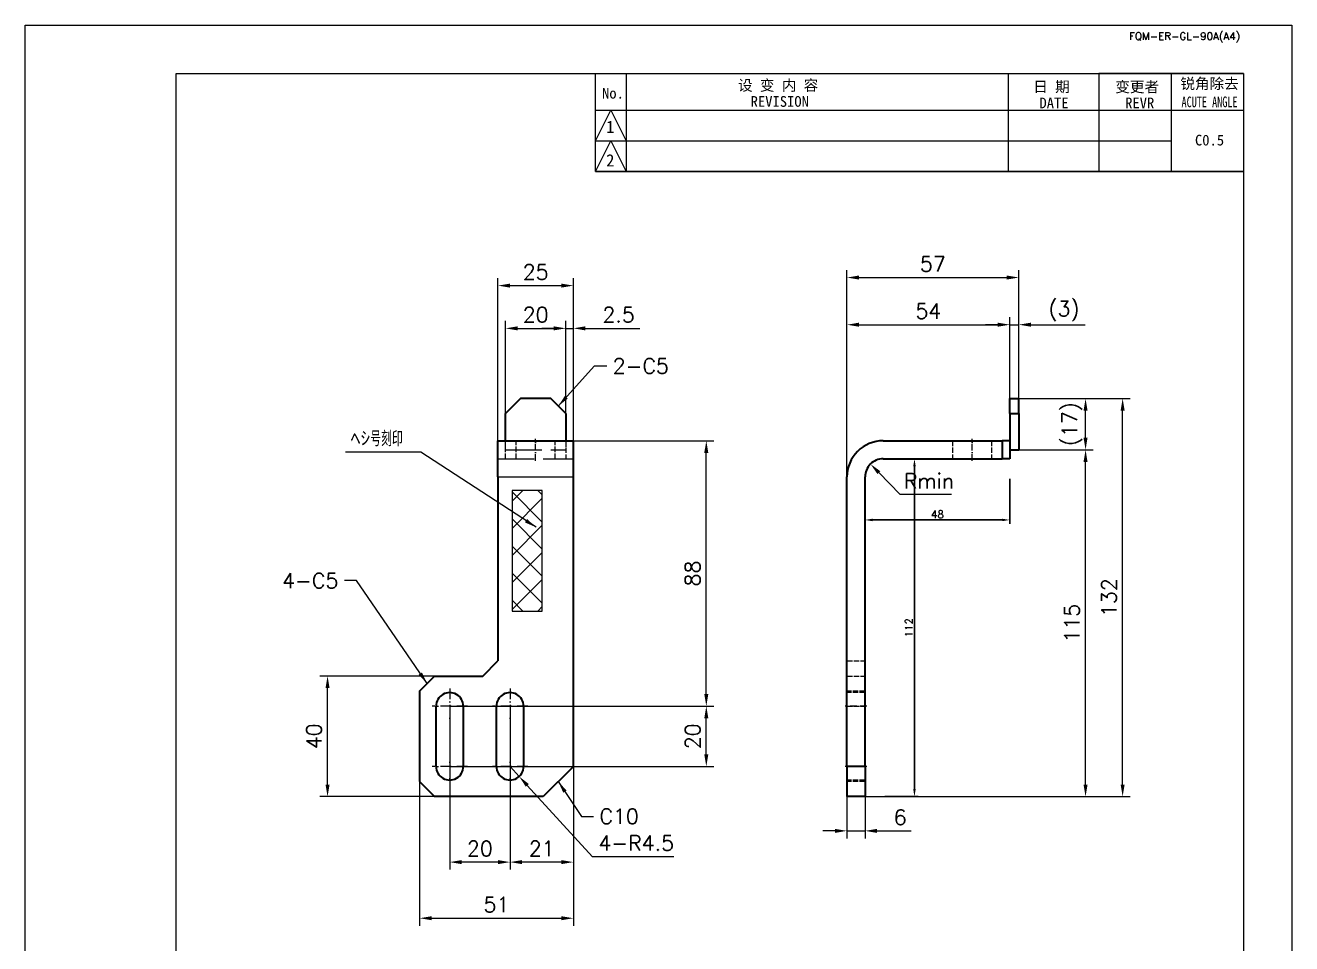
# Model space of a CAD drawing. Header units: millimetres. Extents: x -162325 to -83245, y 277409 to 326486.
# Drawn here: x -155942 to -155522, y 301595.3 to 301899.8 of the extents above; entities that cross this region are included whole.
import ezdxf
from ezdxf.enums import TextEntityAlignment as Align

# ---------------------------------------------------------------- set-up
doc = ezdxf.new("R2010")
doc.units = ezdxf.units.MM
for name, pattern in [('CENTER2', [28.575, 19.05, -3.175, 3.175, -3.175]), ('DASHDOT', [18.5, 12, -3, 0.5, -3]), ('DASHED', [15, 12, -3]), ('DASHED2', [9.525, 6.35, -3.175])]:
    doc.linetypes.add(name, pattern=pattern)
for name, color, linetype, lineweight in [('\\M+1907D\\M+19867', 130, 'Continuous', 13), ('A4', 3, 'Continuous', 20), ('中心线', 2, 'CENTER2', 13), ('图框', 7, 'Continuous', 20), ('尺寸线', 3, 'Continuous', 13), ('虚线', 2, 'DASHED2', 25)]:
    doc.layers.add(name, color=color, linetype=linetype, lineweight=lineweight)
doc.styles.add('CH-1', font='')
doc.styles.add('MX_NOTE_STANDARD', font='txt.shx', dxfattribs={"bigfont": 'extfont.shx'})
doc.styles.get("Standard").update_dxf_attribs({"font": 'txt', "bigfont": 'gbcbig.shx'})
doc.styles.get('CH-1').set_extended_font_data('SimSun')
doc.dimstyles.new('ISO-25', dxfattribs={"dimtxt": 2.5, "dimasz": 2.5, "dimexe": 1.25, "dimexo": 0.625, "dimtad": 1, "dimtxsty": 'Standard', "dimcen": 2.5, "dimadec": 0, "dimazin": 0, "dimtfac": 1, "dimtmove": 0, "dimatfit": 3, "dimfxl": 0, "dimarcsym": 0})
doc.dimstyles.new('副本02', dxfattribs={"dimscale": 2, "dimtxt": 2.5, "dimasz": 2, "dimexe": 1.25, "dimexo": 0, "dimgap": 1, "dimtad": 1, "dimdsep": 46, "dimtxsty": 'Standard', "dimcen": 0.5, "dimclrd": 3, "dimclre": 3, "dimclrt": 1, "dimadec": 1, "dimazin": 2, "dimtfac": 1, "dimtmove": 0, "dimatfit": 3, "dimfxl": 0, "dimtolj": 1, "dimlwd": -1, "dimlwe": -1, "dimarcsym": 0})
doc.dimstyles.new('副本02$4', dxfattribs={"dimscale": 2, "dimtxt": 2.5, "dimasz": 2, "dimexe": 1.25, "dimexo": 0, "dimgap": 1, "dimtad": 1, "dimtih": 1, "dimtoh": 1, "dimdsep": 46, "dimtxsty": 'Standard', "dimcen": 0.5, "dimclrd": 3, "dimclre": 3, "dimclrt": 1, "dimadec": 1, "dimazin": 2, "dimtfac": 1, "dimtmove": 0, "dimatfit": 3, "dimfxl": 0, "dimtolj": 1, "dimlwd": -1, "dimlwe": -1, "dimarcsym": 0})

# ---------------------------------------------------------------- blocks, each defined once
blk = doc.blocks.new('1比1 竖框')
at = {"layer": '图框'}
for p, q in [((0, 0), (0, 297)), ((0, 297), (210, 297)), ((178, 297), (202, 297)), ((210, 297), (210, 0)), ((25, 289), (202, 289)), ((25, 10), (25, 289)), ((25, 272.79), (25, 289)), ((94.55, 272.79), (94.55, 289)), ((99.62, 289), (99.62, 272.79)), ((163, 289), (163, 272.79)), ((163, 289), (163, 272.79)), ((163, 289), (163, 272.79)), ((163, 289), (163, 272.79)), ((163, 289), (163, 272.79)), ((178, 289), (178, 272.79)), ((178, 289), (178, 272.79)), ((178, 289), (178, 272.79)), ((178, 289), (178, 272.79)), ((178, 289), (178, 272.79)), ((178, 289), (202, 289)), ((178, 289), (202, 289)), ((178, 289), (202, 289)), ((178, 289), (202, 289)), ((202, 289), (178, 289)), ((190, 289), (190, 272.79)), ((190, 289), (190, 272.79)), ((190, 289), (190, 272.79)), ((190, 289), (190, 272.79)), ((190, 289), (190, 272.79)), ((202, 289), (202, 10)), ((94.55, 277.86), (97.09, 282.93)), ((94.55, 282.93), (190, 282.93)), ((94.55, 282.93), (190, 282.93)), ((94.55, 282.93), (190, 282.93)), ((94.55, 282.93), (190, 282.93)), ((97.09, 282.93), (99.62, 277.86)), ((190, 282.93), (202, 282.93)), ((190, 282.93), (202, 282.93)), ((190, 282.93), (202, 282.93)), ((190, 282.93), (202, 282.93)), ((94.55, 272.79), (97.09, 277.86)), ((94.55, 277.86), (190, 277.86)), ((94.55, 277.86), (190, 277.86)), ((94.55, 277.86), (190, 277.86)), ((94.55, 277.86), (190, 277.86)), ((97.09, 277.86), (99.62, 272.79)), ((94.55, 272.79), (202, 272.79)), ((202, 272.79), (94.55, 272.79)), ((94.55, 272.79), (202, 272.79)), ((94.55, 272.79), (202, 272.79))]:
    blk.add_line(p, q, dxfattribs=at)
at = {"layer": '图框', "style": 'CH-1'}
for s, height, p in [('设 变 内 容', 1.775, (124.84, 287.09)), ('日 期', 1.775, (170.17, 286.84)), ('变更者', 1.775, (184.38, 286.84)), ('锐角除去', 1.775, (196.38, 287.37)), ('No.', 1.775, (97.45, 285.73)), ('REVISION', 1.775, (125.11, 284.38)), ('DATE', 1.775, (170.59, 284.13)), ('REVR', 1.775, (184.8, 284.13)), ('1', 2.03, (97, 280.16)), ('C0.5', 1.775, (196.38, 277.97)), ('2', 2.03, (97, 274.61))]:
    blk.add_text(s, height=height, dxfattribs=at).set_placement(p, align=Align.MIDDLE)
at = {"layer": '图框', "style": 'CH-1', "width": 0.7}
blk.add_text('ACUTE ANGLE', height=1.7746, dxfattribs=at).set_placement((196.38, 284.31), align=Align.MIDDLE)
at = {"layer": '图框', "insert": (192.25, 295), "char_height": 1.25, "width": 39, "attachment_point": 5}
blk.add_mtext('{\\Ftxt,@extfont2|c134;FQM-ER-GL-90A(A4)}', dxfattribs=at)
blk = doc.blocks.new('*D386')
at = {"layer": 'Defpoints', "color": 0, "transparency": 16777216}
for p in [(-155612.52, 301776.03), (-155578.08, 301776.03), (-155663.52, 301644.03)]:
    blk.add_point(p, dxfattribs=at)
at = {"layer": '尺寸线', "color": 3, "transparency": 16777216}
for p, q in [((-155612.52, 301776.03), (-155575.58, 301776.03)), ((-155578.08, 301648.03), (-155578.08, 301772.03)), ((-155663.52, 301644.03), (-155575.58, 301644.03))]:
    blk.add_line(p, q, dxfattribs=at)
for points in [[(-155578.75, 301772.03), (-155577.42, 301772.03), (-155578.08, 301776.03)], [(-155578.75, 301648.03), (-155577.42, 301648.03), (-155578.08, 301644.03)]]:
    blk.add_solid(points, dxfattribs=at)
at = {"layer": '尺寸线', "color": 1, "transparency": 16777216, "insert": (-155582.58, 301710.03), "char_height": 5, "attachment_point": 5, "rotation": 90}
blk.add_mtext('\\A1;132', dxfattribs=at)
blk = doc.blocks.new('*D387')
at = {"layer": 'Defpoints', "color": 0, "transparency": 16777216}
for p in [(-155612.52, 301759.03), (-155590.38, 301759.03), (-155663.52, 301644.03)]:
    blk.add_point(p, dxfattribs=at)
at = {"layer": '尺寸线', "color": 3, "transparency": 16777216}
for p, q in [((-155612.52, 301759.03), (-155587.88, 301759.03)), ((-155590.38, 301648.03), (-155590.38, 301755.03)), ((-155663.52, 301644.03), (-155587.88, 301644.03))]:
    blk.add_line(p, q, dxfattribs=at)
for points in [[(-155591.05, 301755.03), (-155589.72, 301755.03), (-155590.38, 301759.03)], [(-155591.05, 301648.03), (-155589.72, 301648.03), (-155590.38, 301644.03)]]:
    blk.add_solid(points, dxfattribs=at)
at = {"layer": '尺寸线', "color": 1, "transparency": 16777216, "insert": (-155594.88, 301701.53), "char_height": 5, "attachment_point": 5, "rotation": 90}
blk.add_mtext('\\A1;115', dxfattribs=at)
blk = doc.blocks.new('*D388')
at = {"layer": 'Defpoints', "color": 0, "transparency": 16777216}
for p in [(-155612.52, 301776.03), (-155590.38, 301776.03), (-155614.02, 301759.03)]:
    blk.add_point(p, dxfattribs=at)
at = {"layer": '尺寸线', "color": 3, "transparency": 16777216}
for p, q in [((-155612.52, 301776.03), (-155587.88, 301776.03)), ((-155590.38, 301763.03), (-155590.38, 301772.03)), ((-155614.02, 301759.03), (-155587.88, 301759.03))]:
    blk.add_line(p, q, dxfattribs=at)
for points in [[(-155591.05, 301772.03), (-155589.72, 301772.03), (-155590.38, 301776.03)], [(-155591.05, 301763.03), (-155589.72, 301763.03), (-155590.38, 301759.03)]]:
    blk.add_solid(points, dxfattribs=at)
at = {"layer": '尺寸线', "color": 1, "transparency": 16777216, "insert": (-155594.88, 301767.53), "char_height": 5, "attachment_point": 5, "rotation": 90, "style": 'MX_NOTE_STANDARD'}
blk.add_mtext('\\A1;\\A1;(17)', dxfattribs=at)
blk = doc.blocks.new('*D389')
at = {"layer": 'Defpoints', "color": 0, "transparency": 16777216}
for p in [(-155612.52, 301816.16), (-155612.52, 301771.03), (-155669.52, 301659.16)]:
    blk.add_point(p, dxfattribs=at)
at = {"layer": '尺寸线', "color": 3, "transparency": 16777216}
for p, q in [((-155669.52, 301659.16), (-155669.52, 301818.66)), ((-155612.52, 301771.03), (-155612.52, 301818.66)), ((-155665.52, 301816.16), (-155616.52, 301816.16))]:
    blk.add_line(p, q, dxfattribs=at)
for points in [[(-155665.52, 301816.83), (-155665.52, 301815.49), (-155669.52, 301816.16)], [(-155616.52, 301816.83), (-155616.52, 301815.49), (-155612.52, 301816.16)]]:
    blk.add_solid(points, dxfattribs=at)
at = {"layer": '尺寸线', "color": 1, "transparency": 16777216, "insert": (-155641.02, 301820.66), "char_height": 5, "attachment_point": 5}
blk.add_mtext('\\A1;57', dxfattribs=at)
blk = doc.blocks.new('*D390')
at = {"layer": 'Defpoints', "color": 0, "transparency": 16777216}
for p in [(-155615.52, 301800.52), (-155615.52, 301758.03), (-155669.52, 301750.03)]:
    blk.add_point(p, dxfattribs=at)
at = {"layer": '尺寸线', "color": 3, "transparency": 16777216}
for p, q in [((-155669.52, 301750.03), (-155669.52, 301803.02)), ((-155665.52, 301800.52), (-155619.52, 301800.52)), ((-155615.52, 301758.03), (-155615.52, 301803.02))]:
    blk.add_line(p, q, dxfattribs=at)
for points in [[(-155665.52, 301801.19), (-155665.52, 301799.86), (-155669.52, 301800.52)], [(-155619.52, 301801.19), (-155619.52, 301799.86), (-155615.52, 301800.52)]]:
    blk.add_solid(points, dxfattribs=at)
at = {"layer": '尺寸线', "color": 1, "transparency": 16777216, "insert": (-155642.52, 301805.02), "char_height": 5, "attachment_point": 5}
blk.add_mtext('\\A1;54', dxfattribs=at)
blk = doc.blocks.new('*D391')
at = {"layer": 'Defpoints', "color": 0, "transparency": 16777216}
for p in [(-155612.52, 301800.52), (-155615.52, 301773.53), (-155612.52, 301773.53)]:
    blk.add_point(p, dxfattribs=at)
at = {"layer": '尺寸线', "color": 3, "transparency": 16777216}
for p, q in [((-155619.52, 301800.52), (-155623.52, 301800.52)), ((-155615.52, 301773.53), (-155615.52, 301803.02)), ((-155615.52, 301800.52), (-155612.52, 301800.52)), ((-155612.52, 301773.53), (-155612.52, 301803.02)), ((-155608.52, 301800.52), (-155590.52, 301800.52))]:
    blk.add_line(p, q, dxfattribs=at)
for points in [[(-155619.52, 301801.19), (-155619.52, 301799.86), (-155615.52, 301800.52)], [(-155608.52, 301801.19), (-155608.52, 301799.86), (-155612.52, 301800.52)]]:
    blk.add_solid(points, dxfattribs=at)
at = {"layer": '尺寸线', "color": 1, "transparency": 16777216, "insert": (-155597.52, 301805.02), "char_height": 5, "attachment_point": 5, "style": 'MX_NOTE_STANDARD'}
blk.add_mtext('\\A1;\\A1;(3)', dxfattribs=at)
blk = doc.blocks.new('*D392')
at = {"layer": 'Defpoints', "color": 0, "transparency": 16777216}
for p in [(-155661.71, 301754.32), (-155657.52, 301750.03)]:
    blk.add_point(p, dxfattribs=at)
at = {"layer": '尺寸线', "color": 3, "transparency": 16777216}
for p, q in [((-155651.82, 301744.19), (-155658.92, 301751.46)), ((-155634.82, 301744.19), (-155651.82, 301744.19))]:
    blk.add_line(p, q, dxfattribs=at)
blk.add_solid([(-155658.44, 301751.93), (-155659.4, 301751), (-155661.71, 301754.32)], dxfattribs=at)
at = {"layer": '尺寸线', "color": 1, "transparency": 16777216, "insert": (-155642.32, 301748.69), "char_height": 5, "attachment_point": 5, "style": 'MX_NOTE_STANDARD'}
blk.add_mtext('\\A1;\\A1;Rmin', dxfattribs=at)
blk = doc.blocks.new('*D393')
at = {"layer": 'Defpoints', "color": 0, "transparency": 16777216}
for p in [(-155669.52, 301644.03), (-155663.52, 301644.03), (-155663.52, 301632.68)]:
    blk.add_point(p, dxfattribs=at)
at = {"layer": '尺寸线', "color": 3, "transparency": 16777216}
for p, q in [((-155669.52, 301644.03), (-155669.52, 301630.18)), ((-155663.52, 301644.03), (-155663.52, 301630.18)), ((-155673.52, 301632.68), (-155677.52, 301632.68)), ((-155669.52, 301632.68), (-155663.52, 301632.68)), ((-155659.52, 301632.68), (-155648.19, 301632.68))]:
    blk.add_line(p, q, dxfattribs=at)
for points in [[(-155673.52, 301633.34), (-155673.52, 301632.01), (-155669.52, 301632.68)], [(-155659.52, 301633.34), (-155659.52, 301632.01), (-155663.52, 301632.68)]]:
    blk.add_solid(points, dxfattribs=at)
at = {"layer": '尺寸线', "color": 1, "transparency": 16777216, "insert": (-155651.86, 301637.18), "char_height": 5, "attachment_point": 5}
blk.add_mtext('\\A1;6', dxfattribs=at)
blk = doc.blocks.new('*D394')
at = {"layer": 'Defpoints', "color": 0, "transparency": 16777216}
for p in [(-155841.79, 301684.03), (-155790.26, 301684.03), (-155782.26, 301644.03)]:
    blk.add_point(p, dxfattribs=at)
at = {"layer": '尺寸线', "color": 3, "transparency": 16777216}
for p, q in [((-155790.26, 301684.03), (-155844.29, 301684.03)), ((-155841.79, 301648.03), (-155841.79, 301680.03)), ((-155782.26, 301644.03), (-155844.29, 301644.03))]:
    blk.add_line(p, q, dxfattribs=at)
for points in [[(-155842.45, 301680.03), (-155841.12, 301680.03), (-155841.79, 301684.03)], [(-155842.45, 301648.03), (-155841.12, 301648.03), (-155841.79, 301644.03)]]:
    blk.add_solid(points, dxfattribs=at)
at = {"layer": '尺寸线', "color": 1, "transparency": 16777216, "insert": (-155846.29, 301664.03), "char_height": 5, "attachment_point": 5, "rotation": 90}
blk.add_mtext('\\A1;40', dxfattribs=at)
blk = doc.blocks.new('*D395')
at = {"layer": 'Defpoints', "color": 0, "transparency": 16777216}
for p in [(-155760.26, 301686.03), (-155811.26, 301664.03), (-155760.26, 301603.71)]:
    blk.add_point(p, dxfattribs=at)
at = {"layer": '尺寸线', "color": 3, "transparency": 16777216}
for p, q in [((-155760.26, 301686.03), (-155760.26, 301601.21)), ((-155811.26, 301664.03), (-155811.26, 301601.21)), ((-155807.26, 301603.71), (-155764.26, 301603.71))]:
    blk.add_line(p, q, dxfattribs=at)
for points in [[(-155807.26, 301604.38), (-155807.26, 301603.05), (-155811.26, 301603.71)], [(-155764.26, 301604.38), (-155764.26, 301603.05), (-155760.26, 301603.71)]]:
    blk.add_solid(points, dxfattribs=at)
at = {"layer": '尺寸线', "color": 1, "transparency": 16777216, "insert": (-155785.76, 301608.21), "char_height": 5, "attachment_point": 5}
blk.add_mtext('\\A1;51', dxfattribs=at)
blk = doc.blocks.new('*D396')
at = {"layer": 'Defpoints', "color": 0, "transparency": 16777216}
for p in [(-155760.26, 301813.48), (-155760.26, 301718.03), (-155785.26, 301715.1)]:
    blk.add_point(p, dxfattribs=at)
at = {"layer": '尺寸线', "color": 3, "transparency": 16777216}
for p, q in [((-155785.26, 301715.1), (-155785.26, 301815.98)), ((-155781.26, 301813.48), (-155764.26, 301813.48)), ((-155760.26, 301718.03), (-155760.26, 301815.98))]:
    blk.add_line(p, q, dxfattribs=at)
for points in [[(-155781.26, 301814.15), (-155781.26, 301812.82), (-155785.26, 301813.48)], [(-155764.26, 301814.15), (-155764.26, 301812.82), (-155760.26, 301813.48)]]:
    blk.add_solid(points, dxfattribs=at)
at = {"layer": '尺寸线', "color": 1, "transparency": 16777216, "insert": (-155772.76, 301817.98), "char_height": 5, "attachment_point": 5}
blk.add_mtext('\\A1;25', dxfattribs=at)
blk = doc.blocks.new('*D397')
at = {"layer": 'Defpoints', "color": 0, "transparency": 16777216}
for p in [(-155760.26, 301799.31), (-155762.76, 301768.03), (-155760.26, 301762.03)]:
    blk.add_point(p, dxfattribs=at)
at = {"layer": '尺寸线', "color": 3, "transparency": 16777216}
for p, q in [((-155762.76, 301768.03), (-155762.76, 301801.81)), ((-155760.26, 301762.03), (-155760.26, 301801.81)), ((-155766.76, 301799.31), (-155770.76, 301799.31)), ((-155762.76, 301799.31), (-155760.26, 301799.31)), ((-155756.26, 301799.31), (-155738.26, 301799.31))]:
    blk.add_line(p, q, dxfattribs=at)
for points in [[(-155766.76, 301799.98), (-155766.76, 301798.64), (-155762.76, 301799.31)], [(-155756.26, 301799.98), (-155756.26, 301798.64), (-155760.26, 301799.31)]]:
    blk.add_solid(points, dxfattribs=at)
at = {"layer": '尺寸线', "color": 1, "transparency": 16777216, "insert": (-155745.26, 301803.81), "char_height": 5, "attachment_point": 5}
blk.add_mtext('\\A1;2.5', dxfattribs=at)
blk = doc.blocks.new('*D398')
at = {"layer": 'Defpoints', "color": 0, "transparency": 16777216}
for p in [(-155762.76, 301799.31), (-155782.76, 301768.03), (-155762.76, 301768.03)]:
    blk.add_point(p, dxfattribs=at)
at = {"layer": '尺寸线', "color": 3, "transparency": 16777216}
for p, q in [((-155782.76, 301768.03), (-155782.76, 301801.81)), ((-155762.76, 301768.03), (-155762.76, 301801.81)), ((-155778.76, 301799.31), (-155766.76, 301799.31))]:
    blk.add_line(p, q, dxfattribs=at)
for points in [[(-155778.76, 301799.98), (-155778.76, 301798.64), (-155782.76, 301799.31)], [(-155766.76, 301799.98), (-155766.76, 301798.64), (-155762.76, 301799.31)]]:
    blk.add_solid(points, dxfattribs=at)
at = {"layer": '尺寸线', "color": 1, "transparency": 16777216, "insert": (-155772.76, 301803.81), "char_height": 5, "attachment_point": 5}
blk.add_mtext('\\A1;20', dxfattribs=at)
blk = doc.blocks.new('*D399')
at = {"layer": 'Defpoints', "color": 0, "transparency": 16777216}
for p in [(-155774.68, 301762.03), (-155716.17, 301762.03), (-155801.26, 301674.03)]:
    blk.add_point(p, dxfattribs=at)
at = {"layer": '尺寸线', "color": 3, "transparency": 16777216}
for p, q in [((-155774.68, 301762.03), (-155713.67, 301762.03)), ((-155716.17, 301678.03), (-155716.17, 301758.03)), ((-155801.26, 301674.03), (-155713.67, 301674.03))]:
    blk.add_line(p, q, dxfattribs=at)
for points in [[(-155716.84, 301758.03), (-155715.5, 301758.03), (-155716.17, 301762.03)], [(-155716.84, 301678.03), (-155715.5, 301678.03), (-155716.17, 301674.03)]]:
    blk.add_solid(points, dxfattribs=at)
at = {"layer": '尺寸线', "color": 1, "transparency": 16777216, "insert": (-155720.67, 301718.03), "char_height": 5, "attachment_point": 5, "rotation": 90}
blk.add_mtext('\\A1;88', dxfattribs=at)
blk = doc.blocks.new('*D400')
at = {"layer": 'Defpoints', "color": 0, "transparency": 16777216}
for p in [(-155801.26, 301674.03), (-155716.17, 301674.03), (-155801.26, 301654.03)]:
    blk.add_point(p, dxfattribs=at)
at = {"layer": '尺寸线', "color": 3, "transparency": 16777216}
for p, q in [((-155801.26, 301674.03), (-155713.67, 301674.03)), ((-155716.17, 301658.03), (-155716.17, 301670.03)), ((-155801.26, 301654.03), (-155713.67, 301654.03))]:
    blk.add_line(p, q, dxfattribs=at)
for points in [[(-155716.84, 301670.03), (-155715.5, 301670.03), (-155716.17, 301674.03)], [(-155716.84, 301658.03), (-155715.5, 301658.03), (-155716.17, 301654.03)]]:
    blk.add_solid(points, dxfattribs=at)
at = {"layer": '尺寸线', "color": 1, "transparency": 16777216, "insert": (-155720.67, 301664.03), "char_height": 5, "attachment_point": 5, "rotation": 90}
blk.add_mtext('\\A1;20', dxfattribs=at)
blk = doc.blocks.new('*D401')
at = {"layer": 'Defpoints', "color": 0, "transparency": 16777216}
for p in [(-155760.26, 301682.83), (-155781.26, 301674.03), (-155781.26, 301622.32)]:
    blk.add_point(p, dxfattribs=at)
at = {"layer": '尺寸线', "color": 3, "transparency": 16777216}
for p, q in [((-155760.26, 301682.83), (-155760.26, 301619.82)), ((-155781.26, 301674.03), (-155781.26, 301619.82)), ((-155764.26, 301622.32), (-155777.26, 301622.32))]:
    blk.add_line(p, q, dxfattribs=at)
for points in [[(-155777.26, 301622.99), (-155777.26, 301621.65), (-155781.26, 301622.32)], [(-155764.26, 301622.99), (-155764.26, 301621.65), (-155760.26, 301622.32)]]:
    blk.add_solid(points, dxfattribs=at)
at = {"layer": '尺寸线', "color": 1, "transparency": 16777216, "insert": (-155770.76, 301626.82), "char_height": 5, "attachment_point": 5}
blk.add_mtext('\\A1;21', dxfattribs=at)
blk = doc.blocks.new('*D402')
at = {"layer": 'Defpoints', "color": 0, "transparency": 16777216}
for p in [(-155801.26, 301674.03), (-155781.26, 301674.03), (-155801.26, 301622.32)]:
    blk.add_point(p, dxfattribs=at)
at = {"layer": '尺寸线', "color": 3, "transparency": 16777216}
for p, q in [((-155801.26, 301674.03), (-155801.26, 301619.82)), ((-155781.26, 301674.03), (-155781.26, 301619.82)), ((-155785.26, 301622.32), (-155797.26, 301622.32))]:
    blk.add_line(p, q, dxfattribs=at)
for points in [[(-155797.26, 301622.99), (-155797.26, 301621.65), (-155801.26, 301622.32)], [(-155785.26, 301622.99), (-155785.26, 301621.65), (-155781.26, 301622.32)]]:
    blk.add_solid(points, dxfattribs=at)
at = {"layer": '尺寸线', "color": 1, "transparency": 16777216, "insert": (-155791.26, 301626.82), "char_height": 5, "attachment_point": 5}
blk.add_mtext('\\A1;20', dxfattribs=at)
blk = doc.blocks.new('*D403')
at = {"layer": 'Defpoints', "color": 0, "transparency": 16777216}
for p in [(-155781.26, 301654.03), (-155778.23, 301650.71)]:
    blk.add_point(p, dxfattribs=at)
at = {"layer": '尺寸线', "color": 3, "transparency": 16777216}
for p, q in [((-155781.26, 301654.03), (-155778.23, 301650.71)), ((-155753.91, 301624.12), (-155775.53, 301647.76)), ((-155726.91, 301624.12), (-155753.91, 301624.12))]:
    blk.add_line(p, q, dxfattribs=at)
blk.add_solid([(-155775.04, 301648.21), (-155776.02, 301647.31), (-155778.23, 301650.71)], dxfattribs=at)
at = {"layer": '尺寸线', "color": 1, "transparency": 16777216, "insert": (-155739.41, 301628.62), "char_height": 5, "attachment_point": 5, "style": 'MX_NOTE_STANDARD'}
blk.add_mtext('\\A1;\\A1;4-R4.5', dxfattribs=at)
blk = doc.blocks.new('图号刻印')
at = {"layer": '尺寸线'}
h = blk.add_hatch(dxfattribs=at)
h.set_pattern_fill('ANSI37', color=4)
h.set_pattern_definition([(45, (-10658.534, -906.269), (-2.245064, 2.245064), []), (135, (-10658.534, -906.269), (-2.245064, -2.245064), [])])
h.paths.add_polyline_path([(20, -5), (20, 0), (0, 0), (0, -5)])
at = {"layer": '\\M+1907D\\M+19867'}
for p, q in [((0, 0), (0, -5)), ((20, 0), (0, 0)), ((20, -5), (20, 0)), ((0, -5), (20, -5))]:
    blk.add_line(p, q, dxfattribs=at)
blk = doc.blocks.new('*D625')
at = {"color": 0, "lineweight": -2, "transparency": 16777216}
for p, q in [((-155663.52, 301749.41), (-155663.52, 301734.53)), ((-155615.52, 301749.41), (-155615.52, 301734.53)), ((-155661.02, 301735.78), (-155618.02, 301735.78))]:
    blk.add_line(p, q, dxfattribs=at)
at = {"color": 0, "transparency": 16777216}
for points in [[(-155661.02, 301736.19), (-155661.02, 301735.36), (-155663.52, 301735.78)], [(-155618.02, 301736.19), (-155618.02, 301735.36), (-155615.52, 301735.78)]]:
    blk.add_solid(points, dxfattribs=at)
at = {"layer": 'Defpoints', "color": 0, "transparency": 16777216}
for p in [(-155663.52, 301750.03), (-155615.52, 301750.03), (-155615.52, 301735.78)]:
    blk.add_point(p, dxfattribs=at)
at = {"color": 0, "transparency": 16777216, "insert": (-155639.52, 301737.65), "char_height": 2.5, "attachment_point": 5}
blk.add_mtext('48', dxfattribs=at)
blk = doc.blocks.new('*D626')
at = {"color": 0, "lineweight": -2, "transparency": 16777216}
for p, q in [((-155656.9, 301756.03), (-155645.88, 301756.03)), ((-155647.13, 301753.53), (-155647.13, 301646.53)), ((-155656.9, 301644.03), (-155645.88, 301644.03))]:
    blk.add_line(p, q, dxfattribs=at)
at = {"color": 0, "transparency": 16777216}
for points in [[(-155647.54, 301753.53), (-155646.71, 301753.53), (-155647.13, 301756.03)], [(-155647.54, 301646.53), (-155646.71, 301646.53), (-155647.13, 301644.03)]]:
    blk.add_solid(points, dxfattribs=at)
at = {"layer": 'Defpoints', "color": 0, "transparency": 16777216}
for p in [(-155657.52, 301756.03), (-155657.52, 301644.03), (-155647.13, 301644.03)]:
    blk.add_point(p, dxfattribs=at)
at = {"color": 0, "transparency": 16777216, "insert": (-155649, 301700.03), "char_height": 2.5, "attachment_point": 5, "rotation": 90}
blk.add_mtext('112', dxfattribs=at)

msp = doc.modelspace()

# ---------------------------------------------------------------- linework, layer by layer
at = {"color": 7, "lineweight": 35}
for p, q in [((-155777.763, 301776.03), (-155782.763, 301771.03)), ((-155767.763, 301776.03), (-155777.763, 301776.03)), ((-155762.763, 301771.03), (-155767.763, 301776.03)), ((-155615.522, 301776.03), (-155612.522, 301776.03)), ((-155615.522, 301771.03), (-155615.522, 301776.03)), ((-155612.522, 301771.03), (-155612.522, 301776.03)), ((-155782.763, 301762.03), (-155782.763, 301771.03)), ((-155762.763, 301771.03), (-155762.763, 301762.03)), ((-155615.522, 301771.03), (-155615.522, 301759.03)), ((-155615.522, 301771.03), (-155612.522, 301771.03)), ((-155612.522, 301771.03), (-155612.522, 301759.03)), ((-155785.263, 301750.03), (-155785.263, 301762.03)), ((-155785.263, 301762.03), (-155760.263, 301762.03)), ((-155760.263, 301750.03), (-155760.263, 301762.03)), ((-155657.522, 301762.03), (-155618.022, 301762.03)), ((-155615.522, 301762.03), (-155618.022, 301762.03)), ((-155618.022, 301762.03), (-155618.022, 301756.03)), ((-155615.522, 301762.03), (-155615.522, 301756.03)), ((-155615.522, 301759.03), (-155612.522, 301759.03)), ((-155657.522, 301756.03), (-155618.022, 301756.03)), ((-155615.522, 301756.03), (-155618.022, 301756.03)), ((-155785.263, 301750.03), (-155785.263, 301689.03)), ((-155760.263, 301654.03), (-155760.263, 301750.03)), ((-155669.522, 301654.03), (-155669.522, 301750.03)), ((-155663.522, 301654.03), (-155663.522, 301750.03)), ((-155790.263, 301684.03), (-155785.263, 301689.03)), ((-155811.263, 301679.03), (-155806.263, 301684.03)), ((-155806.263, 301684.03), (-155790.263, 301684.03)), ((-155811.263, 301679.03), (-155811.263, 301649.03)), ((-155805.763, 301654.03), (-155805.763, 301674.03)), ((-155796.763, 301674.03), (-155796.763, 301654.03)), ((-155785.763, 301654.03), (-155785.763, 301674.03)), ((-155776.763, 301674.03), (-155776.763, 301654.03)), ((-155760.263, 301654.03), (-155770.263, 301644.03)), ((-155663.522, 301654.03), (-155669.522, 301654.03)), ((-155669.522, 301654.03), (-155669.522, 301644.03)), ((-155663.522, 301654.03), (-155663.522, 301644.03)), ((-155811.263, 301649.03), (-155806.263, 301644.03)), ((-155770.263, 301644.03), (-155806.263, 301644.03)), ((-155663.522, 301644.03), (-155669.522, 301644.03))]:
    msp.add_line(p, q, dxfattribs=at)
at = {"color": 7, "lineweight": 13}
msp.add_line((-155785.263, 301750.03), (-155760.263, 301750.03), dxfattribs=at)
at = {"color": 7, "lineweight": 35}
for centre, radius, start, end in [((-155657.522, 301750.03), 12, 90, 180.00001), ((-155657.522, 301750.03), 6, 90, 180.00001), ((-155801.263, 301674.03), 4.5, 0, 180.00001), ((-155781.263, 301674.03), 4.5, 0, 180.00001), ((-155801.263, 301654.03), 4.5, 179.99999, 0), ((-155781.263, 301654.03), 4.5, 179.99999, 0)]:
    msp.add_arc(centre, radius, start, end, dxfattribs=at)
at = {"layer": 'A4'}
msp.add_lwpolyline([(-155942.021, 301899.793), (-155522.021, 301899.793), (-155522.021, 301305.793), (-155942.021, 301305.793)], close=True, dxfattribs=at)
at = {"layer": '中心线', "linetype": 'DASHDOT', "lineweight": 13, "ltscale": 0.18}
for p, q in [((-155772.763, 301755.43), (-155772.763, 301762.63)), ((-155628.022, 301755.43), (-155628.022, 301762.63))]:
    msp.add_line(p, q, dxfattribs=at)
at = {"layer": '中心线', "linetype": 'DASHDOT', "lineweight": 13, "ltscale": 0.2925}
for p, q in [((-155801.263, 301679.88), (-155801.263, 301668.18)), ((-155781.263, 301679.88), (-155781.263, 301668.18)), ((-155801.263, 301659.88), (-155801.263, 301648.18)), ((-155781.263, 301659.88), (-155781.263, 301648.18))]:
    msp.add_line(p, q, dxfattribs=at)
at = {"layer": '中心线', "linetype": 'DASHDOT', "lineweight": 13, "ltscale": 0.292502}
for p, q in [((-155795.413, 301674.03), (-155807.113, 301674.03)), ((-155775.413, 301674.03), (-155787.113, 301674.03)), ((-155795.413, 301654.03), (-155807.113, 301654.03)), ((-155775.413, 301654.03), (-155787.113, 301654.03))]:
    msp.add_line(p, q, dxfattribs=at)
at = {"layer": '中心线', "linetype": 'DASHDOT', "lineweight": 13, "ltscale": 0.180017}
for p, q in [((-155662.922, 301674.03), (-155670.123, 301674.03)), ((-155662.922, 301654.03), (-155670.123, 301654.03))]:
    msp.add_line(p, q, dxfattribs=at)
at = {"layer": '虚线', "linetype": 'DASHED', "lineweight": 13, "ltscale": 0.075}
msp.add_line((-155615.522, 301771.03), (-155612.522, 301771.03), dxfattribs=at)
at = {"layer": '虚线', "linetype": 'DASHED', "lineweight": 13, "ltscale": 0.15}
for p, q in [((-155782.763, 301756.03), (-155782.763, 301762.03)), ((-155779.263, 301756.03), (-155779.263, 301762.03)), ((-155766.263, 301756.03), (-155766.263, 301762.03)), ((-155762.763, 301762.03), (-155762.763, 301756.03)), ((-155634.522, 301762.03), (-155634.522, 301756.03)), ((-155621.522, 301762.03), (-155621.522, 301756.03)), ((-155618.022, 301756.03), (-155618.022, 301762.03)), ((-155669.522, 301689.03), (-155663.522, 301689.03)), ((-155669.522, 301684.03), (-155663.522, 301684.03)), ((-155663.522, 301679.03), (-155669.522, 301679.03)), ((-155663.522, 301678.53), (-155669.522, 301678.53)), ((-155663.522, 301678.53), (-155669.522, 301678.53)), ((-155669.522, 301674.03), (-155663.522, 301674.03)), ((-155669.522, 301674.03), (-155663.522, 301674.03)), ((-155669.522, 301674.03), (-155663.522, 301674.03)), ((-155669.522, 301674.03), (-155663.522, 301674.03)), ((-155669.522, 301654.03), (-155663.522, 301654.03)), ((-155669.522, 301654.03), (-155663.522, 301654.03)), ((-155669.522, 301654.03), (-155663.522, 301654.03)), ((-155669.522, 301654.03), (-155663.522, 301654.03)), ((-155663.522, 301649.53), (-155669.522, 301649.53)), ((-155663.522, 301649.53), (-155669.522, 301649.53)), ((-155663.522, 301649.03), (-155669.522, 301649.03))]:
    msp.add_line(p, q, dxfattribs=at)
at = {"layer": '虚线', "linetype": 'DASHED', "lineweight": 13, "ltscale": 0.075002}
for p, q in [((-155782.763, 301759.03), (-155782.763, 301762.03)), ((-155762.763, 301762.03), (-155762.763, 301759.03))]:
    msp.add_line(p, q, dxfattribs=at)
at = {"layer": '虚线', "linetype": 'DASHED', "lineweight": 13}
for p, q in [((-155782.763, 301759.03), (-155762.763, 301759.03)), ((-155785.263, 301756.03), (-155760.263, 301756.03)), ((-155785.263, 301750.03), (-155760.263, 301750.03))]:
    msp.add_line(p, q, dxfattribs=at)

# ---------------------------------------------------------------- block references
at = {"layer": '图框', "xscale": 2, "yscale": 2, "zscale": 2}
msp.add_blockref('1比1 竖框', (-155942.021, 301305.793), dxfattribs=at)
at = {"layer": '尺寸线', "xscale": 2, "yscale": 2, "zscale": 2, "rotation": 270}
msp.add_blockref('图号刻印', (-155770.594, 301745.571), dxfattribs=at)

# ---------------------------------------------------------------- texts
at = {"layer": '尺寸线', "color": 1, "char_height": 5, "style": 'MX_NOTE_STANDARD'}
for s, insert, attachment_point in [('2-C5', (-155747.209, 301789.338), 1), ('4-C5', (-155838.204, 301713.16), 9), ('C10', (-155751.612, 301639.982), 1)]:
    msp.add_mtext(s, dxfattribs=dict(at, insert=insert, attachment_point=attachment_point))
at = {"layer": '尺寸线', "color": 1, "insert": (-155816.822, 301760.216), "char_height": 5, "attachment_point": 9}
msp.add_mtext('ﾍｼ号刻印', dxfattribs=at)

# ---------------------------------------------------------------- dimensions: what is measured, and where the dimension line sits
dim = msp.add_linear_dim(base=(-155647.127, 301644.03), p1=(-155657.522, 301756.03), p2=(-155657.522, 301644.03), angle=90, dimstyle='ISO-25', override={"dimarcsym": 2})
dim.commit()
dim.dimension.update_dxf_attribs({"geometry": '*D626', "text_midpoint": (-155649.002, 301700.03)})
dim = msp.add_linear_dim(base=(-155615.522, 301735.777), p1=(-155663.522, 301750.03), p2=(-155615.522, 301750.03), dimstyle='ISO-25', override={"dimarcsym": 2})
dim.commit()
dim.dimension.update_dxf_attribs({"geometry": '*D625', "text_midpoint": (-155639.522, 301737.652)})
at = {"layer": '尺寸线'}
for base, p1, p2, picture, middle in [((-155760.263, 301813.485), (-155785.263, 301715.096), (-155760.263, 301718.03), '*D396', (-155772.763, 301817.985)), ((-155612.522, 301816.159), (-155669.522, 301659.156), (-155612.522, 301771.03), '*D389', (-155641.022, 301820.659)), ((-155615.522, 301800.524), (-155669.522, 301750.03), (-155615.522, 301758.03), '*D390', (-155642.522, 301805.024)), ((-155762.763, 301799.309), (-155782.763, 301768.03), (-155762.763, 301768.03), '*D398', (-155772.763, 301803.809)), ((-155760.263, 301799.309), (-155762.763, 301768.03), (-155760.263, 301762.03), '*D397', (-155745.263, 301803.809)), ((-155760.263, 301603.715), (-155811.263, 301664.03), (-155760.263, 301686.03), '*D395', (-155785.763, 301608.215)), ((-155781.263, 301622.32), (-155760.263, 301682.832), (-155781.263, 301674.03), '*D401', (-155770.763, 301626.82)), ((-155801.263, 301622.32), (-155781.263, 301674.03), (-155801.263, 301674.03), '*D402', (-155791.263, 301626.82)), ((-155663.522, 301632.678), (-155669.522, 301644.03), (-155663.522, 301644.03), '*D393', (-155651.856, 301637.178))]:
    dim = msp.add_linear_dim(base=base, p1=p1, p2=p2, dimstyle='副本02', dxfattribs=at)
    dim.commit()
    dim.dimension.update_dxf_attribs({"geometry": picture, "text_midpoint": middle})
dim = msp.add_linear_dim(base=(-155612.522, 301800.524), p1=(-155615.522, 301773.53), p2=(-155612.522, 301773.53), text='\\A1;(<>)', dimstyle='副本02', override={"dimtxsty": 'MX_NOTE_STANDARD'}, dxfattribs=at)
dim.commit()
dim.dimension.update_dxf_attribs({"geometry": '*D391', "text_midpoint": (-155597.522, 301805.024)})
for base, p1, p2, picture, middle in [((-155578.084, 301776.03), (-155663.522, 301644.03), (-155612.522, 301776.03), '*D386', (-155582.584, 301710.03)), ((-155716.17, 301762.03), (-155801.263, 301674.03), (-155774.681, 301762.03), '*D399', (-155720.67, 301718.03)), ((-155590.382, 301759.03), (-155663.522, 301644.03), (-155612.522, 301759.03), '*D387', (-155594.882, 301701.53)), ((-155841.788, 301684.03), (-155782.263, 301644.03), (-155790.263, 301684.03), '*D394', (-155846.288, 301664.03)), ((-155716.17, 301674.03), (-155801.263, 301654.03), (-155801.263, 301674.03), '*D400', (-155720.67, 301664.03))]:
    dim = msp.add_linear_dim(base=base, p1=p1, p2=p2, angle=90, dimstyle='副本02', dxfattribs=at)
    dim.commit()
    dim.dimension.update_dxf_attribs({"geometry": picture, "text_midpoint": middle})
dim = msp.add_linear_dim(base=(-155590.382, 301776.03), p1=(-155614.022, 301759.03), p2=(-155612.522, 301776.03), angle=90, text='\\A1;(<>)', dimstyle='副本02', override={"dimtxsty": 'MX_NOTE_STANDARD'}, dxfattribs=at)
dim.commit()
dim.dimension.update_dxf_attribs({"geometry": '*D388', "text_midpoint": (-155590.382, 301767.53), "dimtype": 160})
for center, mpoint, text, picture, middle in [((-155657.522, 301750.03), (-155661.713, 301754.324), '\\A1;Rmin', '*D392', (-155642.318, 301744.186)), ((-155781.263, 301654.03), (-155778.226, 301650.709), '\\A1;4-<>', '*D403', (-155739.413, 301624.119))]:
    dim = msp.add_radius_dim(center=center, mpoint=mpoint, text=text, dimstyle='副本02$4', override={"dimtxsty": 'MX_NOTE_STANDARD'}, dxfattribs=at)
    dim.commit()
    dim.dimension.update_dxf_attribs({"geometry": picture, "text_midpoint": middle, "dimtype": 164})

# ---------------------------------------------------------------- leaders
at = {"layer": '尺寸线', "annotation_type": 0, "has_hookline": 1}
for points, override, hookline_direction, text_width in [([(-155765.263, 301773.53), (-155753.209, 301786.838), (-155749.209, 301786.838)], {"dimgap": 1, "dimtad": 0}, 0, 18.333), ([(-155772.624, 301733.35), (-155810.822, 301758.216), (-155814.822, 301758.216)], {"dimgap": 1, "dimtad": 1}, 1, 19.062), ([(-155808.763, 301681.53), (-155832.204, 301715.66), (-155836.204, 301715.66)], {"dimgap": 1, "dimtad": 0}, 1, 18.333), ([(-155765.263, 301649.03), (-155757.612, 301637.482), (-155753.612, 301637.482)], {"dimgap": 1, "dimtad": 0}, 0, 10.833)]:
    msp.add_leader(points, dimstyle='副本02', override=override, dxfattribs=dict(at, hookline_direction=hookline_direction, text_width=text_width))

doc.saveas('drawing.dxf')
